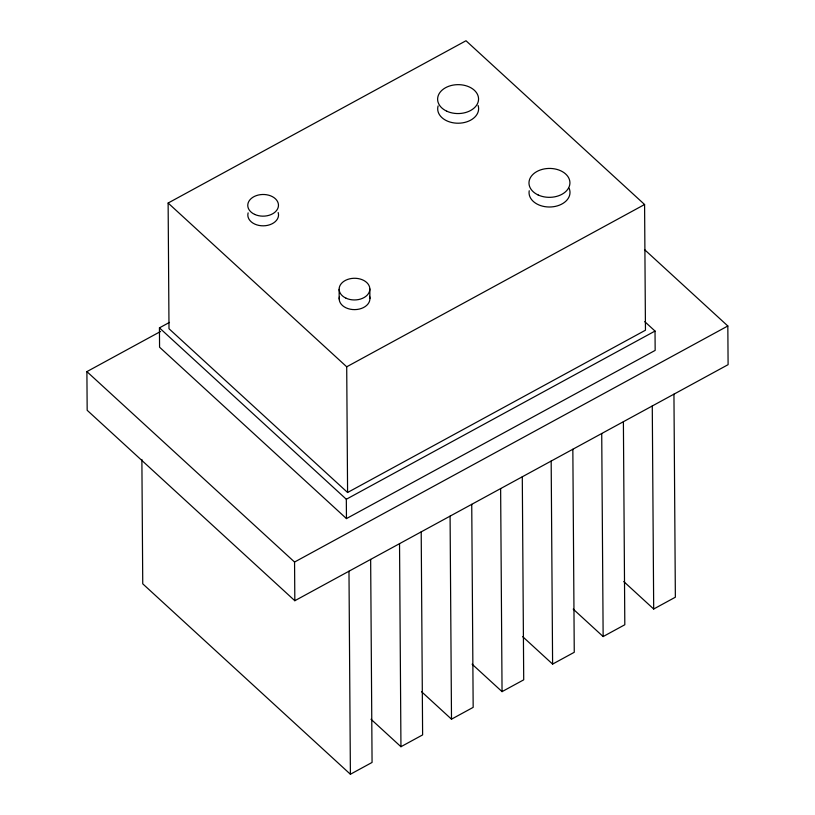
<?xml version="1.0" encoding="UTF-8"?>
<svg xmlns="http://www.w3.org/2000/svg" width="815" height="815" viewBox="0 0 815 815"><rect width="100%" height="100%" fill="white"/><g stroke="black" fill="none" stroke-linecap="round" stroke-linejoin="round"><path stroke-width="1.22" d="M168.124 203.037L465.997 40.75L644.584 204.514L645.46 330.207L347.587 492.494L169 328.73L168.124 203.037L346.711 366.801L347.587 492.494M644.746 321.64L655.026 331.063L655.158 350.399L346.457 518.585L159.567 347.2L159.434 327.864L169.459 322.404M644.584 249.655L727.826 325.99L728.101 364.662L294.826 600.716L87.174 410.291L86.899 371.62L160.606 331.461M346.711 366.801L644.584 204.514M346.457 518.585L346.324 499.249L655.026 331.063M294.826 600.716L294.561 562.044L727.826 325.99M141.881 459.466L142.747 583.825L350.399 774.25L372.068 762.443L370.652 559.406M371.019 719.258L400.949 746.713L422.618 734.906L421.202 531.869M421.569 691.721L451.5 719.176L473.169 707.369L471.742 504.332M472.119 664.184L502.05 691.629L523.709 679.832L522.293 476.785M522.659 636.647L552.601 664.093L574.259 652.295L572.843 449.248M573.21 609.111L603.141 636.556L624.81 624.748L623.394 421.712M623.76 581.564L653.691 609.019L675.36 597.212L673.944 394.175M159.434 327.864L346.324 499.249M86.899 371.62L294.561 562.044M652.275 405.972L653.691 609.019M601.725 433.509L603.141 636.556M551.174 461.056L552.601 664.093M500.634 488.593L502.05 691.629M450.084 516.129L451.5 719.176M399.533 543.666L400.949 746.713M369.837 288.877L369.908 298.545M348.983 571.203L350.399 774.25M339.132 289.335L339.193 299.003M278.149 212.511A15.353 10.84 -0.4 0 1 263.357 225.826A15.353 10.84 -0.4 0 1 248.137 212.868M569.104 188.255A20.477 14.456 -0.4 0 1 551.215 206.949A20.477 14.456 -0.4 0 1 529.22 190.741M369.521 296.293A15.353 10.84 -0.4 0 1 354.729 309.619A15.353 10.84 -0.4 0 1 339.509 296.65M478.11 105.461A20.477 14.456 -0.4 0 1 458.387 123.218A20.477 14.456 -0.4 0 1 438.103 105.93M254.657 214.396A15.353 10.84 -0.4 0 0 278.445 205.92A15.353 10.84 -0.4 0 0 256.246 195.651A15.353 10.84 -0.4 0 0 254.657 214.396M538.175 194.989A20.477 14.456 -0.4 0 0 569.889 183.681A20.477 14.456 -0.4 0 0 540.294 169.989A20.477 14.456 -0.4 0 0 538.175 194.989M346.029 298.188A15.353 10.84 -0.4 0 0 369.816 289.702A15.353 10.84 -0.4 0 0 347.618 279.443A15.353 10.84 -0.4 0 0 346.029 298.188M446.803 111.207A20.477 14.456 -0.4 0 0 478.527 99.888A20.477 14.456 -0.4 0 0 448.933 86.207A20.477 14.456 -0.4 0 0 446.803 111.207"/></g></svg>
